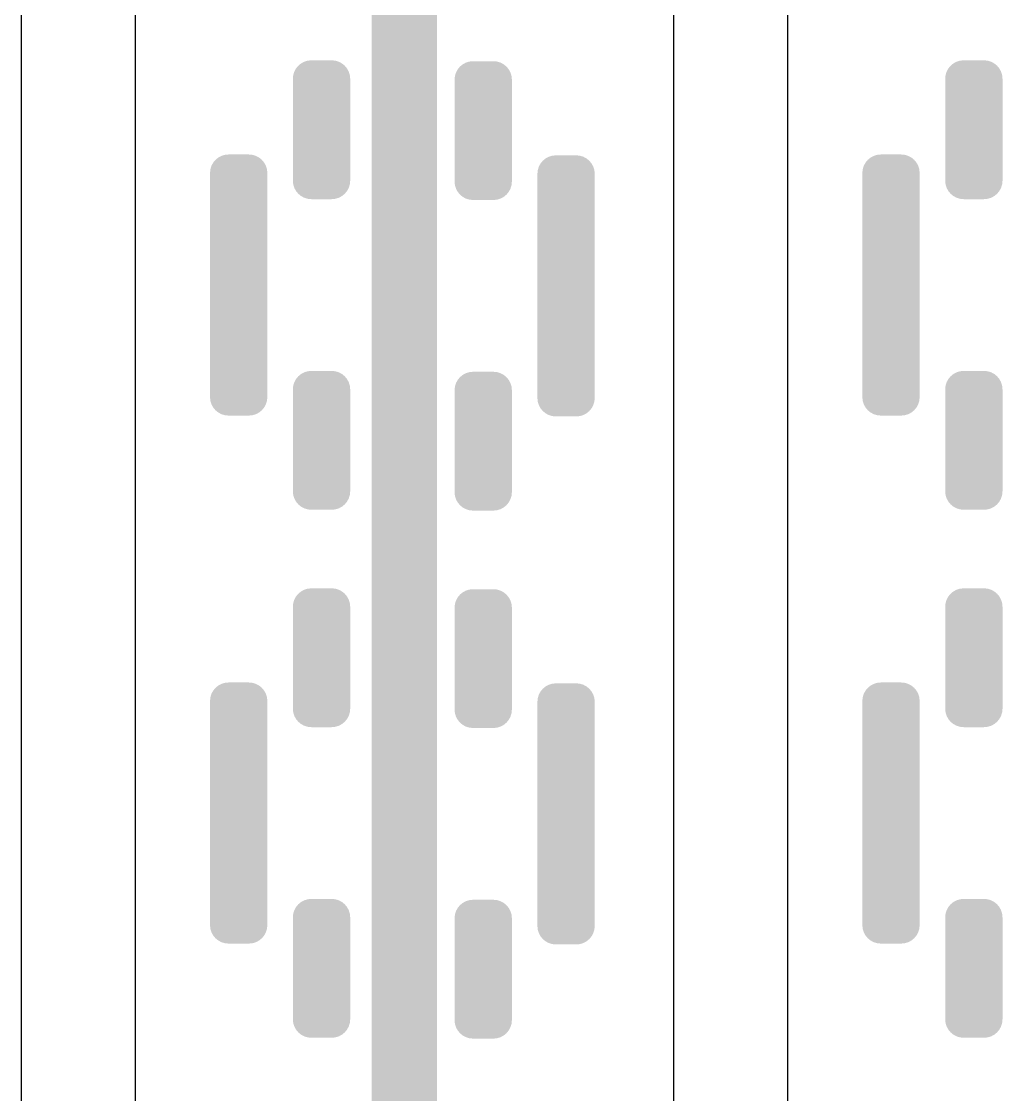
# Model space of a CAD drawing. Header units: inches. Extents: x -0.01 to 3.95, y -0.11 to 1.88.
# Drawn here: x 0.995 to 1.469, y 0.426 to 0.945 of the extents above; entities that cross this region are included whole.
import ezdxf

# ---------------------------------------------------------------- set-up
doc = ezdxf.new("R2010")
doc.units = ezdxf.units.IN
doc.header["$MEASUREMENT"] = 0
for name, color, linetype in [('Top Layer', 1, 'Continuous'), ('Top Paste', 8, 'Continuous'), ('Top Solder', 216, 'Continuous')]:
    doc.layers.add(name, color=color, linetype=linetype)

msp = doc.modelspace()

# ---------------------------------------------------------------- hatches: boundary and pattern name
at = {"layer": 'Top Layer'}
h = msp.add_hatch(color=1, dxfattribs=at)
edge = h.paths.add_edge_path()
edge.add_arc((1.17398, 1.70551), 0.00591, 90, 180)
edge.add_line((1.16807, 1.70551), (1.16807, 0.00472))
edge.add_arc((1.17398, 0.00472), 0.00591, 180, 270)
edge.add_line((1.17398, -0.00118), (1.18579, -0.00118))
edge.add_arc((1.18579, 0.00472), 0.00591, 270, 360)
edge.add_line((1.19169, 0.00472), (1.19169, 1.70551))
edge.add_arc((1.18579, 1.70551), 0.00591, 0, 90)
edge.add_line((1.18579, 1.71141), (1.17398, 1.71141))
h = msp.add_hatch(color=1, dxfattribs=at)
edge = h.paths.add_edge_path()
edge.add_arc((1.13496, 0.91697), 0.00492, 90, 180)
edge.add_line((1.13004, 0.91697), (1.13004, 0.86775))
edge.add_arc((1.13496, 0.86775), 0.00492, 180, 270)
edge.add_line((1.13496, 0.86283), (1.1448, 0.86283))
edge.add_arc((1.1448, 0.86775), 0.00492, 270, 360)
edge.add_line((1.14972, 0.86775), (1.14972, 0.91697))
edge.add_arc((1.1448, 0.91697), 0.00492, 0, 90)
edge.add_line((1.1448, 0.92189), (1.13496, 0.92189))
h = msp.add_hatch(color=1, dxfattribs=at)
edge = h.paths.add_edge_path()
edge.add_arc((1.22287, 0.86734), 0.00492, 270, 360)
edge.add_line((1.22779, 0.86734), (1.22779, 0.91655))
edge.add_arc((1.22287, 0.91655), 0.00492, 0, 90)
edge.add_line((1.22287, 0.92147), (1.21303, 0.92147))
edge.add_arc((1.21303, 0.91655), 0.00492, 90, 180)
edge.add_line((1.20811, 0.91655), (1.20811, 0.86734))
edge.add_arc((1.21303, 0.86734), 0.00492, 180, 270)
edge.add_line((1.21303, 0.86242), (1.22287, 0.86242))
h = msp.add_hatch(color=1, dxfattribs=at)
edge = h.paths.add_edge_path()
edge.add_arc((1.44992, 0.91697), 0.00492, 90, 180)
edge.add_line((1.445, 0.91697), (1.445, 0.86775))
edge.add_arc((1.44992, 0.86775), 0.00492, 180, 270)
edge.add_line((1.44992, 0.86283), (1.45976, 0.86283))
edge.add_arc((1.45976, 0.86775), 0.00492, 270, 360)
edge.add_line((1.46469, 0.86775), (1.46469, 0.91697))
edge.add_arc((1.45976, 0.91697), 0.00492, 0, 90)
edge.add_line((1.45976, 0.92189), (1.44992, 0.92189))
h = msp.add_hatch(color=1, dxfattribs=at)
edge = h.paths.add_edge_path()
edge.add_arc((1.09496, 0.87149), 0.00492, 90, 180)
edge.add_line((1.09004, 0.87149), (1.09004, 0.76323))
edge.add_arc((1.09496, 0.76323), 0.00492, 180, 270)
edge.add_line((1.09496, 0.7583), (1.1048, 0.7583))
edge.add_arc((1.1048, 0.76323), 0.00492, 270, 360)
edge.add_line((1.10972, 0.76323), (1.10972, 0.87149))
edge.add_arc((1.1048, 0.87149), 0.00492, 0, 90)
edge.add_line((1.1048, 0.87641), (1.09496, 0.87641))
h = msp.add_hatch(color=1, dxfattribs=at)
edge = h.paths.add_edge_path()
edge.add_arc((1.26287, 0.76281), 0.00492, 270, 360)
edge.add_line((1.26779, 0.76281), (1.26779, 0.87108))
edge.add_arc((1.26287, 0.87108), 0.00492, 0, 90)
edge.add_line((1.26287, 0.876), (1.25303, 0.876))
edge.add_arc((1.25303, 0.87108), 0.00492, 90, 180)
edge.add_line((1.24811, 0.87108), (1.24811, 0.76281))
edge.add_arc((1.25303, 0.76281), 0.00492, 180, 270)
edge.add_line((1.25303, 0.75789), (1.26287, 0.75789))
h = msp.add_hatch(color=1, dxfattribs=at)
edge = h.paths.add_edge_path()
edge.add_arc((1.40992, 0.87149), 0.00492, 90, 180)
edge.add_line((1.405, 0.87149), (1.405, 0.76323))
edge.add_arc((1.40992, 0.76323), 0.00492, 180, 270)
edge.add_line((1.40992, 0.7583), (1.41976, 0.7583))
edge.add_arc((1.41976, 0.76323), 0.00492, 270, 360)
edge.add_line((1.42468, 0.76323), (1.42468, 0.87149))
edge.add_arc((1.41976, 0.87149), 0.00492, 0, 90)
edge.add_line((1.41976, 0.87641), (1.40992, 0.87641))
h = msp.add_hatch(color=1, dxfattribs=at)
edge = h.paths.add_edge_path()
edge.add_arc((1.13496, 0.76697), 0.00492, 90, 180)
edge.add_line((1.13004, 0.76697), (1.13004, 0.71775))
edge.add_arc((1.13496, 0.71775), 0.00492, 180, 270)
edge.add_line((1.13496, 0.71283), (1.1448, 0.71283))
edge.add_arc((1.1448, 0.71775), 0.00492, 270, 360)
edge.add_line((1.14972, 0.71775), (1.14972, 0.76697))
edge.add_arc((1.1448, 0.76697), 0.00492, 0, 90)
edge.add_line((1.1448, 0.77189), (1.13496, 0.77189))
h = msp.add_hatch(color=1, dxfattribs=at)
edge = h.paths.add_edge_path()
edge.add_arc((1.22287, 0.71734), 0.00492, 270, 360)
edge.add_line((1.22779, 0.71734), (1.22779, 0.76655))
edge.add_arc((1.22287, 0.76655), 0.00492, 0, 90)
edge.add_line((1.22287, 0.77147), (1.21303, 0.77147))
edge.add_arc((1.21303, 0.76655), 0.00492, 90, 180)
edge.add_line((1.20811, 0.76655), (1.20811, 0.71734))
edge.add_arc((1.21303, 0.71734), 0.00492, 180, 270)
edge.add_line((1.21303, 0.71242), (1.22287, 0.71242))
h = msp.add_hatch(color=1, dxfattribs=at)
edge = h.paths.add_edge_path()
edge.add_arc((1.44992, 0.76697), 0.00492, 90, 180)
edge.add_line((1.445, 0.76697), (1.445, 0.71775))
edge.add_arc((1.44992, 0.71775), 0.00492, 180, 270)
edge.add_line((1.44992, 0.71283), (1.45976, 0.71283))
edge.add_arc((1.45976, 0.71775), 0.00492, 270, 360)
edge.add_line((1.46469, 0.71775), (1.46469, 0.76697))
edge.add_arc((1.45976, 0.76697), 0.00492, 0, 90)
edge.add_line((1.45976, 0.77189), (1.44992, 0.77189))
h = msp.add_hatch(color=1, dxfattribs=at)
edge = h.paths.add_edge_path()
edge.add_arc((1.13496, 0.66197), 0.00492, 90, 180)
edge.add_line((1.13004, 0.66197), (1.13004, 0.61275))
edge.add_arc((1.13496, 0.61275), 0.00492, 180, 270)
edge.add_line((1.13496, 0.60783), (1.1448, 0.60783))
edge.add_arc((1.1448, 0.61275), 0.00492, 270, 360)
edge.add_line((1.14972, 0.61275), (1.14972, 0.66197))
edge.add_arc((1.1448, 0.66197), 0.00492, 0, 90)
edge.add_line((1.1448, 0.66689), (1.13496, 0.66689))
h = msp.add_hatch(color=1, dxfattribs=at)
edge = h.paths.add_edge_path()
edge.add_arc((1.22287, 0.61234), 0.00492, 270, 360)
edge.add_line((1.22779, 0.61234), (1.22779, 0.66155))
edge.add_arc((1.22287, 0.66155), 0.00492, 0, 90)
edge.add_line((1.22287, 0.66647), (1.21303, 0.66647))
edge.add_arc((1.21303, 0.66155), 0.00492, 90, 180)
edge.add_line((1.20811, 0.66155), (1.20811, 0.61234))
edge.add_arc((1.21303, 0.61234), 0.00492, 180, 270)
edge.add_line((1.21303, 0.60742), (1.22287, 0.60742))
h = msp.add_hatch(color=1, dxfattribs=at)
edge = h.paths.add_edge_path()
edge.add_arc((1.44992, 0.66197), 0.00492, 90, 180)
edge.add_line((1.445, 0.66197), (1.445, 0.61275))
edge.add_arc((1.44992, 0.61275), 0.00492, 180, 270)
edge.add_line((1.44992, 0.60783), (1.45976, 0.60783))
edge.add_arc((1.45976, 0.61275), 0.00492, 270, 360)
edge.add_line((1.46469, 0.61275), (1.46469, 0.66197))
edge.add_arc((1.45976, 0.66197), 0.00492, 0, 90)
edge.add_line((1.45976, 0.66689), (1.44992, 0.66689))
h = msp.add_hatch(color=1, dxfattribs=at)
edge = h.paths.add_edge_path()
edge.add_arc((1.09496, 0.61649), 0.00492, 90, 180)
edge.add_line((1.09004, 0.61649), (1.09004, 0.50823))
edge.add_arc((1.09496, 0.50823), 0.00492, 180, 270)
edge.add_line((1.09496, 0.5033), (1.1048, 0.5033))
edge.add_arc((1.1048, 0.50823), 0.00492, 270, 360)
edge.add_line((1.10972, 0.50823), (1.10972, 0.61649))
edge.add_arc((1.1048, 0.61649), 0.00492, 0, 90)
edge.add_line((1.1048, 0.62141), (1.09496, 0.62141))
h = msp.add_hatch(color=1, dxfattribs=at)
edge = h.paths.add_edge_path()
edge.add_arc((1.26287, 0.50781), 0.00492, 270, 360)
edge.add_line((1.26779, 0.50781), (1.26779, 0.61608))
edge.add_arc((1.26287, 0.61608), 0.00492, 0, 90)
edge.add_line((1.26287, 0.621), (1.25303, 0.621))
edge.add_arc((1.25303, 0.61608), 0.00492, 90, 180)
edge.add_line((1.24811, 0.61608), (1.24811, 0.50781))
edge.add_arc((1.25303, 0.50781), 0.00492, 180, 270)
edge.add_line((1.25303, 0.50289), (1.26287, 0.50289))
h = msp.add_hatch(color=1, dxfattribs=at)
edge = h.paths.add_edge_path()
edge.add_arc((1.40992, 0.61649), 0.00492, 90, 180)
edge.add_line((1.405, 0.61649), (1.405, 0.50823))
edge.add_arc((1.40992, 0.50823), 0.00492, 180, 270)
edge.add_line((1.40992, 0.5033), (1.41976, 0.5033))
edge.add_arc((1.41976, 0.50823), 0.00492, 270, 360)
edge.add_line((1.42468, 0.50823), (1.42468, 0.61649))
edge.add_arc((1.41976, 0.61649), 0.00492, 0, 90)
edge.add_line((1.41976, 0.62141), (1.40992, 0.62141))
h = msp.add_hatch(color=1, dxfattribs=at)
edge = h.paths.add_edge_path()
edge.add_arc((1.13496, 0.51197), 0.00492, 90, 180)
edge.add_line((1.13004, 0.51197), (1.13004, 0.46275))
edge.add_arc((1.13496, 0.46275), 0.00492, 180, 270)
edge.add_line((1.13496, 0.45783), (1.1448, 0.45783))
edge.add_arc((1.1448, 0.46275), 0.00492, 270, 360)
edge.add_line((1.14972, 0.46275), (1.14972, 0.51197))
edge.add_arc((1.1448, 0.51197), 0.00492, 0, 90)
edge.add_line((1.1448, 0.51689), (1.13496, 0.51689))
h = msp.add_hatch(color=1, dxfattribs=at)
edge = h.paths.add_edge_path()
edge.add_arc((1.22287, 0.46234), 0.00492, 270, 360)
edge.add_line((1.22779, 0.46234), (1.22779, 0.51155))
edge.add_arc((1.22287, 0.51155), 0.00492, 0, 90)
edge.add_line((1.22287, 0.51647), (1.21303, 0.51647))
edge.add_arc((1.21303, 0.51155), 0.00492, 90, 180)
edge.add_line((1.20811, 0.51155), (1.20811, 0.46234))
edge.add_arc((1.21303, 0.46234), 0.00492, 180, 270)
edge.add_line((1.21303, 0.45742), (1.22287, 0.45742))
h = msp.add_hatch(color=1, dxfattribs=at)
edge = h.paths.add_edge_path()
edge.add_arc((1.44992, 0.51197), 0.00492, 90, 180)
edge.add_line((1.445, 0.51197), (1.445, 0.46275))
edge.add_arc((1.44992, 0.46275), 0.00492, 180, 270)
edge.add_line((1.44992, 0.45783), (1.45976, 0.45783))
edge.add_arc((1.45976, 0.46275), 0.00492, 270, 360)
edge.add_line((1.46469, 0.46275), (1.46469, 0.51197))
edge.add_arc((1.45976, 0.51197), 0.00492, 0, 90)
edge.add_line((1.45976, 0.51689), (1.44992, 0.51689))
at = {"layer": 'Top Paste'}
h = msp.add_hatch(color=8, dxfattribs=at)
edge = h.paths.add_edge_path()
edge.add_arc((1.17398, 1.70551), 0.00591, 90, 180)
edge.add_line((1.16807, 1.70551), (1.16807, 0.00472))
edge.add_arc((1.17398, 0.00472), 0.00591, 180, 270)
edge.add_line((1.17398, -0.00118), (1.18579, -0.00118))
edge.add_arc((1.18579, 0.00472), 0.00591, 270, 360)
edge.add_line((1.19169, 0.00472), (1.19169, 1.70551))
edge.add_arc((1.18579, 1.70551), 0.00591, 0, 90)
edge.add_line((1.18579, 1.71141), (1.17398, 1.71141))
h = msp.add_hatch(color=8, dxfattribs=at)
edge = h.paths.add_edge_path()
edge.add_arc((1.13496, 0.91697), 0.00492, 90, 180)
edge.add_line((1.13004, 0.91697), (1.13004, 0.86775))
edge.add_arc((1.13496, 0.86775), 0.00492, 180, 270)
edge.add_line((1.13496, 0.86283), (1.1448, 0.86283))
edge.add_arc((1.1448, 0.86775), 0.00492, 270, 360)
edge.add_line((1.14972, 0.86775), (1.14972, 0.91697))
edge.add_arc((1.1448, 0.91697), 0.00492, 0, 90)
edge.add_line((1.1448, 0.92189), (1.13496, 0.92189))
h = msp.add_hatch(color=8, dxfattribs=at)
edge = h.paths.add_edge_path()
edge.add_arc((1.22287, 0.86734), 0.00492, 270, 360)
edge.add_line((1.22779, 0.86734), (1.22779, 0.91655))
edge.add_arc((1.22287, 0.91655), 0.00492, 0, 90)
edge.add_line((1.22287, 0.92147), (1.21303, 0.92147))
edge.add_arc((1.21303, 0.91655), 0.00492, 90, 180)
edge.add_line((1.20811, 0.91655), (1.20811, 0.86734))
edge.add_arc((1.21303, 0.86734), 0.00492, 180, 270)
edge.add_line((1.21303, 0.86242), (1.22287, 0.86242))
h = msp.add_hatch(color=8, dxfattribs=at)
edge = h.paths.add_edge_path()
edge.add_arc((1.44992, 0.91697), 0.00492, 90, 180)
edge.add_line((1.445, 0.91697), (1.445, 0.86775))
edge.add_arc((1.44992, 0.86775), 0.00492, 180, 270)
edge.add_line((1.44992, 0.86283), (1.45976, 0.86283))
edge.add_arc((1.45976, 0.86775), 0.00492, 270, 360)
edge.add_line((1.46469, 0.86775), (1.46469, 0.91697))
edge.add_arc((1.45976, 0.91697), 0.00492, 0, 90)
edge.add_line((1.45976, 0.92189), (1.44992, 0.92189))
h = msp.add_hatch(color=8, dxfattribs=at)
edge = h.paths.add_edge_path()
edge.add_arc((1.09496, 0.87149), 0.00492, 90, 180)
edge.add_line((1.09004, 0.87149), (1.09004, 0.76323))
edge.add_arc((1.09496, 0.76323), 0.00492, 180, 270)
edge.add_line((1.09496, 0.7583), (1.1048, 0.7583))
edge.add_arc((1.1048, 0.76323), 0.00492, 270, 360)
edge.add_line((1.10972, 0.76323), (1.10972, 0.87149))
edge.add_arc((1.1048, 0.87149), 0.00492, 0, 90)
edge.add_line((1.1048, 0.87641), (1.09496, 0.87641))
h = msp.add_hatch(color=8, dxfattribs=at)
edge = h.paths.add_edge_path()
edge.add_arc((1.26287, 0.76281), 0.00492, 270, 360)
edge.add_line((1.26779, 0.76281), (1.26779, 0.87108))
edge.add_arc((1.26287, 0.87108), 0.00492, 0, 90)
edge.add_line((1.26287, 0.876), (1.25303, 0.876))
edge.add_arc((1.25303, 0.87108), 0.00492, 90, 180)
edge.add_line((1.24811, 0.87108), (1.24811, 0.76281))
edge.add_arc((1.25303, 0.76281), 0.00492, 180, 270)
edge.add_line((1.25303, 0.75789), (1.26287, 0.75789))
h = msp.add_hatch(color=8, dxfattribs=at)
edge = h.paths.add_edge_path()
edge.add_arc((1.40992, 0.87149), 0.00492, 90, 180)
edge.add_line((1.405, 0.87149), (1.405, 0.76323))
edge.add_arc((1.40992, 0.76323), 0.00492, 180, 270)
edge.add_line((1.40992, 0.7583), (1.41976, 0.7583))
edge.add_arc((1.41976, 0.76323), 0.00492, 270, 360)
edge.add_line((1.42468, 0.76323), (1.42468, 0.87149))
edge.add_arc((1.41976, 0.87149), 0.00492, 0, 90)
edge.add_line((1.41976, 0.87641), (1.40992, 0.87641))
h = msp.add_hatch(color=8, dxfattribs=at)
edge = h.paths.add_edge_path()
edge.add_arc((1.13496, 0.76697), 0.00492, 90, 180)
edge.add_line((1.13004, 0.76697), (1.13004, 0.71775))
edge.add_arc((1.13496, 0.71775), 0.00492, 180, 270)
edge.add_line((1.13496, 0.71283), (1.1448, 0.71283))
edge.add_arc((1.1448, 0.71775), 0.00492, 270, 360)
edge.add_line((1.14972, 0.71775), (1.14972, 0.76697))
edge.add_arc((1.1448, 0.76697), 0.00492, 0, 90)
edge.add_line((1.1448, 0.77189), (1.13496, 0.77189))
h = msp.add_hatch(color=8, dxfattribs=at)
edge = h.paths.add_edge_path()
edge.add_arc((1.22287, 0.71734), 0.00492, 270, 360)
edge.add_line((1.22779, 0.71734), (1.22779, 0.76655))
edge.add_arc((1.22287, 0.76655), 0.00492, 0, 90)
edge.add_line((1.22287, 0.77147), (1.21303, 0.77147))
edge.add_arc((1.21303, 0.76655), 0.00492, 90, 180)
edge.add_line((1.20811, 0.76655), (1.20811, 0.71734))
edge.add_arc((1.21303, 0.71734), 0.00492, 180, 270)
edge.add_line((1.21303, 0.71242), (1.22287, 0.71242))
h = msp.add_hatch(color=8, dxfattribs=at)
edge = h.paths.add_edge_path()
edge.add_arc((1.44992, 0.76697), 0.00492, 90, 180)
edge.add_line((1.445, 0.76697), (1.445, 0.71775))
edge.add_arc((1.44992, 0.71775), 0.00492, 180, 270)
edge.add_line((1.44992, 0.71283), (1.45976, 0.71283))
edge.add_arc((1.45976, 0.71775), 0.00492, 270, 360)
edge.add_line((1.46469, 0.71775), (1.46469, 0.76697))
edge.add_arc((1.45976, 0.76697), 0.00492, 0, 90)
edge.add_line((1.45976, 0.77189), (1.44992, 0.77189))
h = msp.add_hatch(color=8, dxfattribs=at)
edge = h.paths.add_edge_path()
edge.add_arc((1.13496, 0.66197), 0.00492, 90, 180)
edge.add_line((1.13004, 0.66197), (1.13004, 0.61275))
edge.add_arc((1.13496, 0.61275), 0.00492, 180, 270)
edge.add_line((1.13496, 0.60783), (1.1448, 0.60783))
edge.add_arc((1.1448, 0.61275), 0.00492, 270, 360)
edge.add_line((1.14972, 0.61275), (1.14972, 0.66197))
edge.add_arc((1.1448, 0.66197), 0.00492, 0, 90)
edge.add_line((1.1448, 0.66689), (1.13496, 0.66689))
h = msp.add_hatch(color=8, dxfattribs=at)
edge = h.paths.add_edge_path()
edge.add_arc((1.22287, 0.61234), 0.00492, 270, 360)
edge.add_line((1.22779, 0.61234), (1.22779, 0.66155))
edge.add_arc((1.22287, 0.66155), 0.00492, 0, 90)
edge.add_line((1.22287, 0.66647), (1.21303, 0.66647))
edge.add_arc((1.21303, 0.66155), 0.00492, 90, 180)
edge.add_line((1.20811, 0.66155), (1.20811, 0.61234))
edge.add_arc((1.21303, 0.61234), 0.00492, 180, 270)
edge.add_line((1.21303, 0.60742), (1.22287, 0.60742))
h = msp.add_hatch(color=8, dxfattribs=at)
edge = h.paths.add_edge_path()
edge.add_arc((1.44992, 0.66197), 0.00492, 90, 180)
edge.add_line((1.445, 0.66197), (1.445, 0.61275))
edge.add_arc((1.44992, 0.61275), 0.00492, 180, 270)
edge.add_line((1.44992, 0.60783), (1.45976, 0.60783))
edge.add_arc((1.45976, 0.61275), 0.00492, 270, 360)
edge.add_line((1.46469, 0.61275), (1.46469, 0.66197))
edge.add_arc((1.45976, 0.66197), 0.00492, 0, 90)
edge.add_line((1.45976, 0.66689), (1.44992, 0.66689))
h = msp.add_hatch(color=8, dxfattribs=at)
edge = h.paths.add_edge_path()
edge.add_arc((1.09496, 0.61649), 0.00492, 90, 180)
edge.add_line((1.09004, 0.61649), (1.09004, 0.50823))
edge.add_arc((1.09496, 0.50823), 0.00492, 180, 270)
edge.add_line((1.09496, 0.5033), (1.1048, 0.5033))
edge.add_arc((1.1048, 0.50823), 0.00492, 270, 360)
edge.add_line((1.10972, 0.50823), (1.10972, 0.61649))
edge.add_arc((1.1048, 0.61649), 0.00492, 0, 90)
edge.add_line((1.1048, 0.62141), (1.09496, 0.62141))
h = msp.add_hatch(color=8, dxfattribs=at)
edge = h.paths.add_edge_path()
edge.add_arc((1.26287, 0.50781), 0.00492, 270, 360)
edge.add_line((1.26779, 0.50781), (1.26779, 0.61608))
edge.add_arc((1.26287, 0.61608), 0.00492, 0, 90)
edge.add_line((1.26287, 0.621), (1.25303, 0.621))
edge.add_arc((1.25303, 0.61608), 0.00492, 90, 180)
edge.add_line((1.24811, 0.61608), (1.24811, 0.50781))
edge.add_arc((1.25303, 0.50781), 0.00492, 180, 270)
edge.add_line((1.25303, 0.50289), (1.26287, 0.50289))
h = msp.add_hatch(color=8, dxfattribs=at)
edge = h.paths.add_edge_path()
edge.add_arc((1.40992, 0.61649), 0.00492, 90, 180)
edge.add_line((1.405, 0.61649), (1.405, 0.50823))
edge.add_arc((1.40992, 0.50823), 0.00492, 180, 270)
edge.add_line((1.40992, 0.5033), (1.41976, 0.5033))
edge.add_arc((1.41976, 0.50823), 0.00492, 270, 360)
edge.add_line((1.42468, 0.50823), (1.42468, 0.61649))
edge.add_arc((1.41976, 0.61649), 0.00492, 0, 90)
edge.add_line((1.41976, 0.62141), (1.40992, 0.62141))
h = msp.add_hatch(color=8, dxfattribs=at)
edge = h.paths.add_edge_path()
edge.add_arc((1.13496, 0.51197), 0.00492, 90, 180)
edge.add_line((1.13004, 0.51197), (1.13004, 0.46275))
edge.add_arc((1.13496, 0.46275), 0.00492, 180, 270)
edge.add_line((1.13496, 0.45783), (1.1448, 0.45783))
edge.add_arc((1.1448, 0.46275), 0.00492, 270, 360)
edge.add_line((1.14972, 0.46275), (1.14972, 0.51197))
edge.add_arc((1.1448, 0.51197), 0.00492, 0, 90)
edge.add_line((1.1448, 0.51689), (1.13496, 0.51689))
h = msp.add_hatch(color=8, dxfattribs=at)
edge = h.paths.add_edge_path()
edge.add_arc((1.22287, 0.46234), 0.00492, 270, 360)
edge.add_line((1.22779, 0.46234), (1.22779, 0.51155))
edge.add_arc((1.22287, 0.51155), 0.00492, 0, 90)
edge.add_line((1.22287, 0.51647), (1.21303, 0.51647))
edge.add_arc((1.21303, 0.51155), 0.00492, 90, 180)
edge.add_line((1.20811, 0.51155), (1.20811, 0.46234))
edge.add_arc((1.21303, 0.46234), 0.00492, 180, 270)
edge.add_line((1.21303, 0.45742), (1.22287, 0.45742))
h = msp.add_hatch(color=8, dxfattribs=at)
edge = h.paths.add_edge_path()
edge.add_arc((1.44992, 0.51197), 0.00492, 90, 180)
edge.add_line((1.445, 0.51197), (1.445, 0.46275))
edge.add_arc((1.44992, 0.46275), 0.00492, 180, 270)
edge.add_line((1.44992, 0.45783), (1.45976, 0.45783))
edge.add_arc((1.45976, 0.46275), 0.00492, 270, 360)
edge.add_line((1.46469, 0.46275), (1.46469, 0.51197))
edge.add_arc((1.45976, 0.51197), 0.00492, 0, 90)
edge.add_line((1.45976, 0.51689), (1.44992, 0.51689))
at = {"layer": 'Top Solder'}
h = msp.add_hatch(color=216, dxfattribs=at)
edge = h.paths.add_edge_path()
edge.add_arc((1.17398, 1.70551), 0.00991, 90, 180)
edge.add_line((1.16407, 1.70551), (1.16407, 0.00472))
edge.add_arc((1.17398, 0.00472), 0.00991, 180, 270)
edge.add_line((1.17398, -0.00518), (1.18579, -0.00518))
edge.add_arc((1.18579, 0.00472), 0.00991, 270, 360)
edge.add_line((1.19569, 0.00472), (1.19569, 1.70551))
edge.add_arc((1.18579, 1.70551), 0.00991, 0, 90)
edge.add_line((1.18579, 1.71541), (1.17398, 1.71541))
h = msp.add_hatch(color=216, dxfattribs=at)
edge = h.paths.add_edge_path()
edge.add_arc((1.13496, 0.91697), 0.00892, 90, 180)
edge.add_line((1.12604, 0.91697), (1.12604, 0.86775))
edge.add_arc((1.13496, 0.86775), 0.00892, 180, 270)
edge.add_line((1.13496, 0.85883), (1.1448, 0.85883))
edge.add_arc((1.1448, 0.86775), 0.00892, 270, 360)
edge.add_line((1.15372, 0.86775), (1.15372, 0.91697))
edge.add_arc((1.1448, 0.91697), 0.00892, 0, 90)
edge.add_line((1.1448, 0.92589), (1.13496, 0.92589))
h = msp.add_hatch(color=216, dxfattribs=at)
edge = h.paths.add_edge_path()
edge.add_arc((1.22287, 0.86734), 0.00892, 270, 360)
edge.add_line((1.23179, 0.86734), (1.23179, 0.91655))
edge.add_arc((1.22287, 0.91655), 0.00892, 0, 90)
edge.add_line((1.22287, 0.92547), (1.21303, 0.92547))
edge.add_arc((1.21303, 0.91655), 0.00892, 90, 180)
edge.add_line((1.20411, 0.91655), (1.20411, 0.86734))
edge.add_arc((1.21303, 0.86734), 0.00892, 180, 270)
edge.add_line((1.21303, 0.85842), (1.22287, 0.85842))
h = msp.add_hatch(color=216, dxfattribs=at)
edge = h.paths.add_edge_path()
edge.add_arc((1.44992, 0.91697), 0.00892, 90, 180)
edge.add_line((1.441, 0.91697), (1.441, 0.86775))
edge.add_arc((1.44992, 0.86775), 0.00892, 180, 270)
edge.add_line((1.44992, 0.85883), (1.45976, 0.85883))
edge.add_arc((1.45976, 0.86775), 0.00892, 270, 360)
edge.add_line((1.46869, 0.86775), (1.46869, 0.91697))
edge.add_arc((1.45976, 0.91697), 0.00892, 0, 90)
edge.add_line((1.45976, 0.92589), (1.44992, 0.92589))
h = msp.add_hatch(color=216, dxfattribs=at)
edge = h.paths.add_edge_path()
edge.add_arc((1.09496, 0.87149), 0.00892, 90, 180)
edge.add_line((1.08604, 0.87149), (1.08604, 0.76323))
edge.add_arc((1.09496, 0.76323), 0.00892, 180, 270)
edge.add_line((1.09496, 0.7543), (1.1048, 0.7543))
edge.add_arc((1.1048, 0.76323), 0.00892, 270, 360)
edge.add_line((1.11372, 0.76323), (1.11372, 0.87149))
edge.add_arc((1.1048, 0.87149), 0.00892, 0, 90)
edge.add_line((1.1048, 0.88041), (1.09496, 0.88041))
h = msp.add_hatch(color=216, dxfattribs=at)
edge = h.paths.add_edge_path()
edge.add_arc((1.26287, 0.76281), 0.00892, 270, 360)
edge.add_line((1.27179, 0.76281), (1.27179, 0.87108))
edge.add_arc((1.26287, 0.87108), 0.00892, 0, 90)
edge.add_line((1.26287, 0.88), (1.25303, 0.88))
edge.add_arc((1.25303, 0.87108), 0.00892, 90, 180)
edge.add_line((1.24411, 0.87108), (1.24411, 0.76281))
edge.add_arc((1.25303, 0.76281), 0.00892, 180, 270)
edge.add_line((1.25303, 0.75389), (1.26287, 0.75389))
h = msp.add_hatch(color=216, dxfattribs=at)
edge = h.paths.add_edge_path()
edge.add_arc((1.40992, 0.87149), 0.00892, 90, 180)
edge.add_line((1.401, 0.87149), (1.401, 0.76323))
edge.add_arc((1.40992, 0.76323), 0.00892, 180, 270)
edge.add_line((1.40992, 0.7543), (1.41976, 0.7543))
edge.add_arc((1.41976, 0.76323), 0.00892, 270, 360)
edge.add_line((1.42868, 0.76323), (1.42868, 0.87149))
edge.add_arc((1.41976, 0.87149), 0.00892, 0, 90)
edge.add_line((1.41976, 0.88041), (1.40992, 0.88041))
h = msp.add_hatch(color=216, dxfattribs=at)
edge = h.paths.add_edge_path()
edge.add_arc((1.13496, 0.76697), 0.00892, 90, 180)
edge.add_line((1.12604, 0.76697), (1.12604, 0.71775))
edge.add_arc((1.13496, 0.71775), 0.00892, 180, 270)
edge.add_line((1.13496, 0.70883), (1.1448, 0.70883))
edge.add_arc((1.1448, 0.71775), 0.00892, 270, 360)
edge.add_line((1.15372, 0.71775), (1.15372, 0.76697))
edge.add_arc((1.1448, 0.76697), 0.00892, 0, 90)
edge.add_line((1.1448, 0.77589), (1.13496, 0.77589))
h = msp.add_hatch(color=216, dxfattribs=at)
edge = h.paths.add_edge_path()
edge.add_arc((1.22287, 0.71734), 0.00892, 270, 360)
edge.add_line((1.23179, 0.71734), (1.23179, 0.76655))
edge.add_arc((1.22287, 0.76655), 0.00892, 0, 90)
edge.add_line((1.22287, 0.77547), (1.21303, 0.77547))
edge.add_arc((1.21303, 0.76655), 0.00892, 90, 180)
edge.add_line((1.20411, 0.76655), (1.20411, 0.71734))
edge.add_arc((1.21303, 0.71734), 0.00892, 180, 270)
edge.add_line((1.21303, 0.70842), (1.22287, 0.70842))
h = msp.add_hatch(color=216, dxfattribs=at)
edge = h.paths.add_edge_path()
edge.add_arc((1.44992, 0.76697), 0.00892, 90, 180)
edge.add_line((1.441, 0.76697), (1.441, 0.71775))
edge.add_arc((1.44992, 0.71775), 0.00892, 180, 270)
edge.add_line((1.44992, 0.70883), (1.45976, 0.70883))
edge.add_arc((1.45976, 0.71775), 0.00892, 270, 360)
edge.add_line((1.46869, 0.71775), (1.46869, 0.76697))
edge.add_arc((1.45976, 0.76697), 0.00892, 0, 90)
edge.add_line((1.45976, 0.77589), (1.44992, 0.77589))
h = msp.add_hatch(color=216, dxfattribs=at)
edge = h.paths.add_edge_path()
edge.add_arc((1.13496, 0.66197), 0.00892, 90, 180)
edge.add_line((1.12604, 0.66197), (1.12604, 0.61275))
edge.add_arc((1.13496, 0.61275), 0.00892, 180, 270)
edge.add_line((1.13496, 0.60383), (1.1448, 0.60383))
edge.add_arc((1.1448, 0.61275), 0.00892, 270, 360)
edge.add_line((1.15372, 0.61275), (1.15372, 0.66197))
edge.add_arc((1.1448, 0.66197), 0.00892, 0, 90)
edge.add_line((1.1448, 0.67089), (1.13496, 0.67089))
h = msp.add_hatch(color=216, dxfattribs=at)
edge = h.paths.add_edge_path()
edge.add_arc((1.22287, 0.61234), 0.00892, 270, 360)
edge.add_line((1.23179, 0.61234), (1.23179, 0.66155))
edge.add_arc((1.22287, 0.66155), 0.00892, 0, 90)
edge.add_line((1.22287, 0.67047), (1.21303, 0.67047))
edge.add_arc((1.21303, 0.66155), 0.00892, 90, 180)
edge.add_line((1.20411, 0.66155), (1.20411, 0.61234))
edge.add_arc((1.21303, 0.61234), 0.00892, 180, 270)
edge.add_line((1.21303, 0.60342), (1.22287, 0.60342))
h = msp.add_hatch(color=216, dxfattribs=at)
edge = h.paths.add_edge_path()
edge.add_arc((1.44992, 0.66197), 0.00892, 90, 180)
edge.add_line((1.441, 0.66197), (1.441, 0.61275))
edge.add_arc((1.44992, 0.61275), 0.00892, 180, 270)
edge.add_line((1.44992, 0.60383), (1.45976, 0.60383))
edge.add_arc((1.45976, 0.61275), 0.00892, 270, 360)
edge.add_line((1.46869, 0.61275), (1.46869, 0.66197))
edge.add_arc((1.45976, 0.66197), 0.00892, 0, 90)
edge.add_line((1.45976, 0.67089), (1.44992, 0.67089))
h = msp.add_hatch(color=216, dxfattribs=at)
edge = h.paths.add_edge_path()
edge.add_arc((1.09496, 0.61649), 0.00892, 90, 180)
edge.add_line((1.08604, 0.61649), (1.08604, 0.50823))
edge.add_arc((1.09496, 0.50823), 0.00892, 180, 270)
edge.add_line((1.09496, 0.4993), (1.1048, 0.4993))
edge.add_arc((1.1048, 0.50823), 0.00892, 270, 360)
edge.add_line((1.11372, 0.50823), (1.11372, 0.61649))
edge.add_arc((1.1048, 0.61649), 0.00892, 0, 90)
edge.add_line((1.1048, 0.62541), (1.09496, 0.62541))
h = msp.add_hatch(color=216, dxfattribs=at)
edge = h.paths.add_edge_path()
edge.add_arc((1.26287, 0.50781), 0.00892, 270, 360)
edge.add_line((1.27179, 0.50781), (1.27179, 0.61608))
edge.add_arc((1.26287, 0.61608), 0.00892, 0, 90)
edge.add_line((1.26287, 0.625), (1.25303, 0.625))
edge.add_arc((1.25303, 0.61608), 0.00892, 90, 180)
edge.add_line((1.24411, 0.61608), (1.24411, 0.50781))
edge.add_arc((1.25303, 0.50781), 0.00892, 180, 270)
edge.add_line((1.25303, 0.49889), (1.26287, 0.49889))
h = msp.add_hatch(color=216, dxfattribs=at)
edge = h.paths.add_edge_path()
edge.add_arc((1.40992, 0.61649), 0.00892, 90, 180)
edge.add_line((1.401, 0.61649), (1.401, 0.50823))
edge.add_arc((1.40992, 0.50823), 0.00892, 180, 270)
edge.add_line((1.40992, 0.4993), (1.41976, 0.4993))
edge.add_arc((1.41976, 0.50823), 0.00892, 270, 360)
edge.add_line((1.42868, 0.50823), (1.42868, 0.61649))
edge.add_arc((1.41976, 0.61649), 0.00892, 0, 90)
edge.add_line((1.41976, 0.62541), (1.40992, 0.62541))
h = msp.add_hatch(color=216, dxfattribs=at)
edge = h.paths.add_edge_path()
edge.add_arc((1.13496, 0.51197), 0.00892, 90, 180)
edge.add_line((1.12604, 0.51197), (1.12604, 0.46275))
edge.add_arc((1.13496, 0.46275), 0.00892, 180, 270)
edge.add_line((1.13496, 0.45383), (1.1448, 0.45383))
edge.add_arc((1.1448, 0.46275), 0.00892, 270, 360)
edge.add_line((1.15372, 0.46275), (1.15372, 0.51197))
edge.add_arc((1.1448, 0.51197), 0.00892, 0, 90)
edge.add_line((1.1448, 0.52089), (1.13496, 0.52089))
h = msp.add_hatch(color=216, dxfattribs=at)
edge = h.paths.add_edge_path()
edge.add_arc((1.22287, 0.46234), 0.00892, 270, 360)
edge.add_line((1.23179, 0.46234), (1.23179, 0.51155))
edge.add_arc((1.22287, 0.51155), 0.00892, 0, 90)
edge.add_line((1.22287, 0.52047), (1.21303, 0.52047))
edge.add_arc((1.21303, 0.51155), 0.00892, 90, 180)
edge.add_line((1.20411, 0.51155), (1.20411, 0.46234))
edge.add_arc((1.21303, 0.46234), 0.00892, 180, 270)
edge.add_line((1.21303, 0.45342), (1.22287, 0.45342))
h = msp.add_hatch(color=216, dxfattribs=at)
edge = h.paths.add_edge_path()
edge.add_arc((1.44992, 0.51197), 0.00892, 90, 180)
edge.add_line((1.441, 0.51197), (1.441, 0.46275))
edge.add_arc((1.44992, 0.46275), 0.00892, 180, 270)
edge.add_line((1.44992, 0.45383), (1.45976, 0.45383))
edge.add_arc((1.45976, 0.46275), 0.00892, 270, 360)
edge.add_line((1.46869, 0.46275), (1.46869, 0.51197))
edge.add_arc((1.45976, 0.51197), 0.00892, 0, 90)
edge.add_line((1.45976, 0.52089), (1.44992, 0.52089))

# ---------------------------------------------------------------- linework, layer by layer
at = {"layer": 'Top Layer'}
for p, q in [((0.995, -0.00264), (0.995, 1.75)), ((1.04992, 1.75), (1.04992, -0.00264)), ((1.31, -0.00264), (1.31, 1.75)), ((1.36488, 1.75), (1.36488, -0.00264))]:
    msp.add_line(p, q, dxfattribs=at)

doc.saveas('drawing.dxf')
